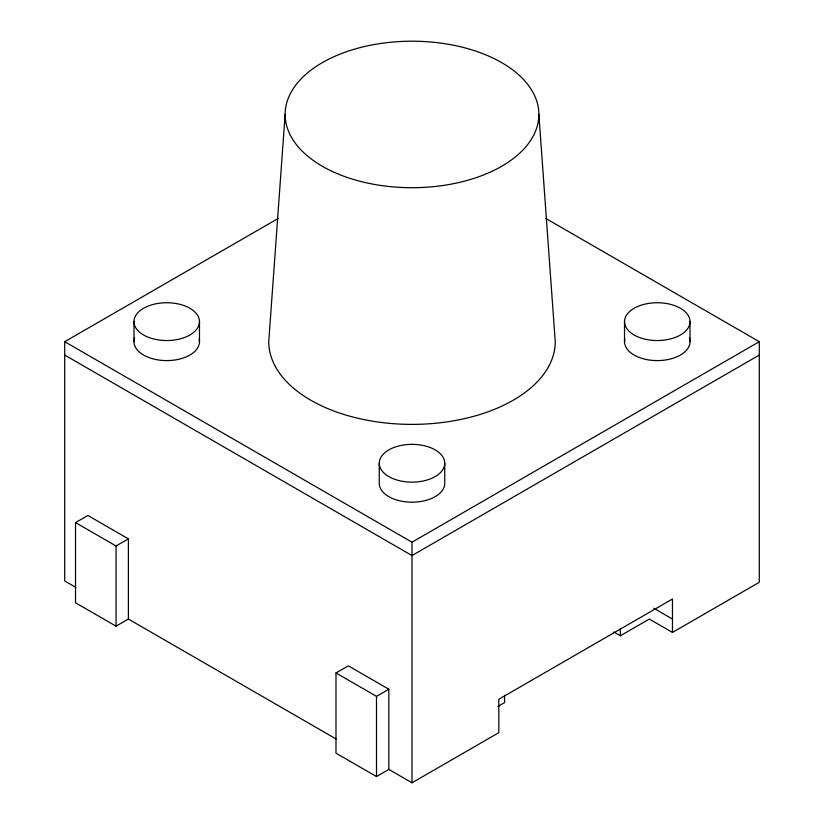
<?xml version="1.0" encoding="UTF-8"?>
<svg xmlns="http://www.w3.org/2000/svg" width="824" height="824" viewBox="0 0 824 824"><rect width="100%" height="100%" fill="white"/><g stroke="black" fill="none" stroke-linecap="round" stroke-linejoin="round"><path stroke-width="1.24" d="M285.125 114.454L268.748 341.692A143.252 82.699 0 0 0 412 424.391A143.252 82.699 0 0 0 555.252 341.692L538.875 114.454A126.875 73.254 0 0 0 348.562 51.016A126.875 73.254 0 0 0 348.562 177.891A126.875 73.254 0 0 0 538.875 114.454M75.736 587.327L64.715 580.961L64.715 341.692L278.43 218.308M128.389 619.061L116.04 626.178L75.53 602.787L75.53 522.591L87.869 515.463L128.389 538.855L128.389 619.061L336.11 738.984M75.53 522.591L116.04 545.982L128.389 538.855M64.715 341.692L412 542.192L759.285 341.692L759.285 582.3L672.466 632.42L649.312 619.061L620.369 635.768L613.798 631.967M759.285 355.062L412 555.561L64.715 355.062M388.846 769.431L376.506 776.558L335.986 753.167L335.986 672.961L348.336 665.844L388.846 689.235L388.846 769.431L412 782.8L498.819 732.67L498.819 699.257L672.466 599.007L672.466 632.42M335.986 672.961L376.506 696.352L388.846 689.235M497.933 706.456L504.607 702.594L504.607 695.312M545.57 218.308L759.285 341.692M653.72 608.236L672.466 619.061M690.007 321.638A32.744 18.901 0 0 1 640.897 338.015A32.744 18.901 0 0 1 640.897 305.271A32.744 18.901 0 0 1 690.007 321.638L690.007 341.692M624.52 321.638L624.52 341.692M620.369 628.475L620.369 635.768M444.744 463.243A32.744 18.901 0 0 1 395.633 479.609A32.744 18.901 0 0 1 395.633 446.876A32.744 18.901 0 0 1 444.744 463.243L444.744 483.297A32.744 18.901 0 0 1 412 502.197A32.744 18.901 0 0 1 379.256 483.297L379.256 463.243M412 542.192L412 782.8M376.506 696.352L376.506 776.558M199.48 321.638A32.744 18.901 0 0 1 150.359 338.015A32.744 18.901 0 0 1 150.359 305.271A32.744 18.901 0 0 1 199.48 321.638L199.48 341.692M133.993 321.638L133.993 341.692M116.04 545.982L116.04 626.178M689.379 337.994A32.744 18.901 0 0 1 658.345 360.582A32.744 18.901 0 0 1 624.808 339.22M199.192 339.22A32.744 18.901 0 0 1 165.655 360.582A32.744 18.901 0 0 1 134.621 337.994"/></g></svg>
